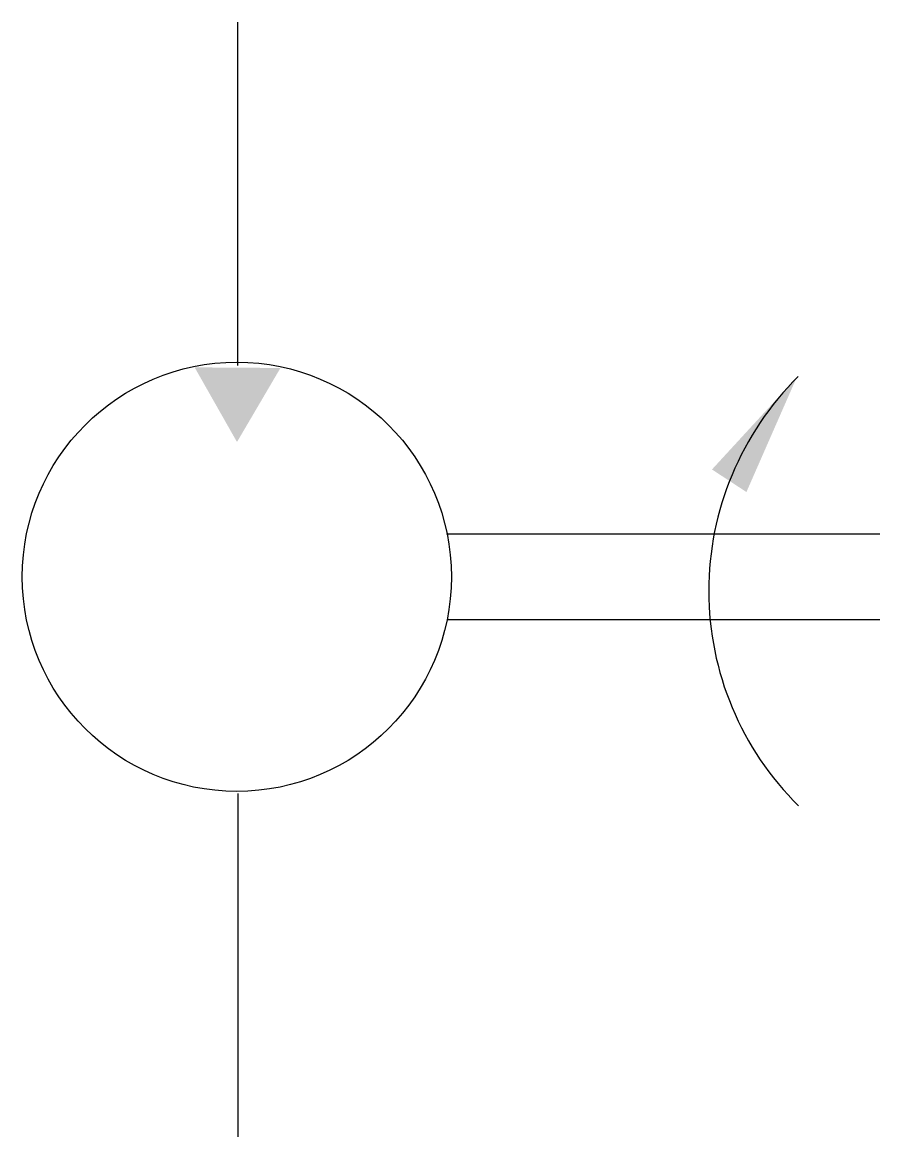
# Model space of a CAD drawing. Extents: x 364 to 384, y 243.1 to 269.1.
import ezdxf

# ---------------------------------------------------------------- set-up
doc = ezdxf.new("R2010")
doc.units = 0
doc.header["$LTSCALE"] = 5
doc.header["$MEASUREMENT"] = 0
doc.layers.add('11', color=1, linetype='CONTINUOUS')
doc.layers.add('12', color=2, linetype='CONTINUOUS')

msp = doc.modelspace()

# ---------------------------------------------------------------- linework, layer by layer
at = {"layer": '11'}
for p, q in [((369.042, 261.083), (369.042, 269.083)), ((373.911, 257.164), (384.004, 257.164)), ((384.004, 255.164), (373.931, 255.164)), ((369.042, 251.119), (369.042, 243.119))]:
    msp.add_line(p, q, dxfattribs=at)
msp.add_circle((369.022, 256.164), 5, dxfattribs=at)
msp.add_arc((387.051, 255.832), 7.031, 134.6929, 225.3648, dxfattribs=at)
at = {"layer": '12'}
for points in [[(369.026, 259.304), (368.039, 261.043), (370.039, 261.029)], [(380.095, 258.664), (380.898, 258.139), (382.071, 260.813)]]:
    msp.add_solid(points, dxfattribs=at)

doc.saveas('drawing.dxf')
